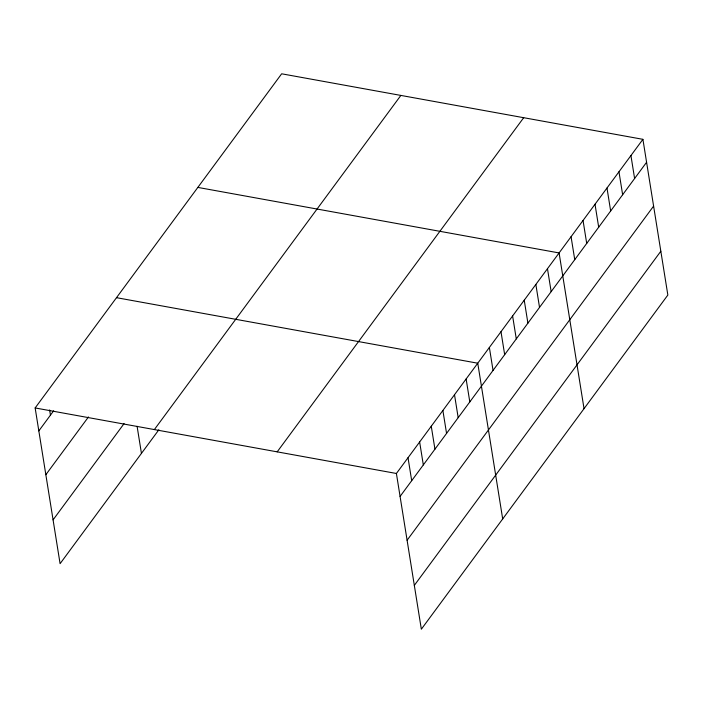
<?xml version="1.0" encoding="UTF-8"?>
<svg xmlns="http://www.w3.org/2000/svg" width="703" height="703" viewBox="0 0 703 703"><rect width="100%" height="100%" fill="white"/><g stroke="black" fill="none" stroke-linecap="round" stroke-linejoin="round"><path stroke-width="1.05" d="M158.869 429.77L60.089 563.674L35.15 407.951L281.657 73.797L642.911 139.326L667.85 295.049L421.343 629.203L396.404 473.479L642.911 139.326M38.823 430.904L53.674 410.772M45.844 474.718L88.455 416.958M53.077 519.86L124.088 423.593M154.361 429.577L400.868 95.423M277.184 451.853L523.691 117.7M400.077 496.432L646.584 162.279M407.099 540.247L653.605 206.093M414.322 585.388L660.829 251.235M197.842 187.411L559.096 252.939L584.035 408.663M116.496 297.677L477.75 363.205L502.689 518.928M35.15 407.951L396.404 473.479M630.934 155.556L634.607 178.509M618.965 171.787L622.638 194.74M606.988 188.017L610.661 210.97M595.01 204.248L598.692 227.201M583.042 220.478L586.715 243.431M571.064 236.709L574.746 259.662M547.47 268.687L551.152 291.64M535.853 284.443L539.526 307.396M524.236 300.199L527.909 323.152M512.61 315.946L516.283 338.899M500.993 331.702L504.666 354.655M489.367 347.458L493.049 370.411M466.124 378.961L469.806 401.914M454.507 394.708L458.18 417.661M442.881 410.464L446.563 433.417M431.264 426.22L434.937 449.173M419.638 441.967L423.32 464.92M408.021 457.723L411.694 480.676M137.094 426.282L141.444 453.4M49.614 409.937L50.449 415.148"/></g></svg>
